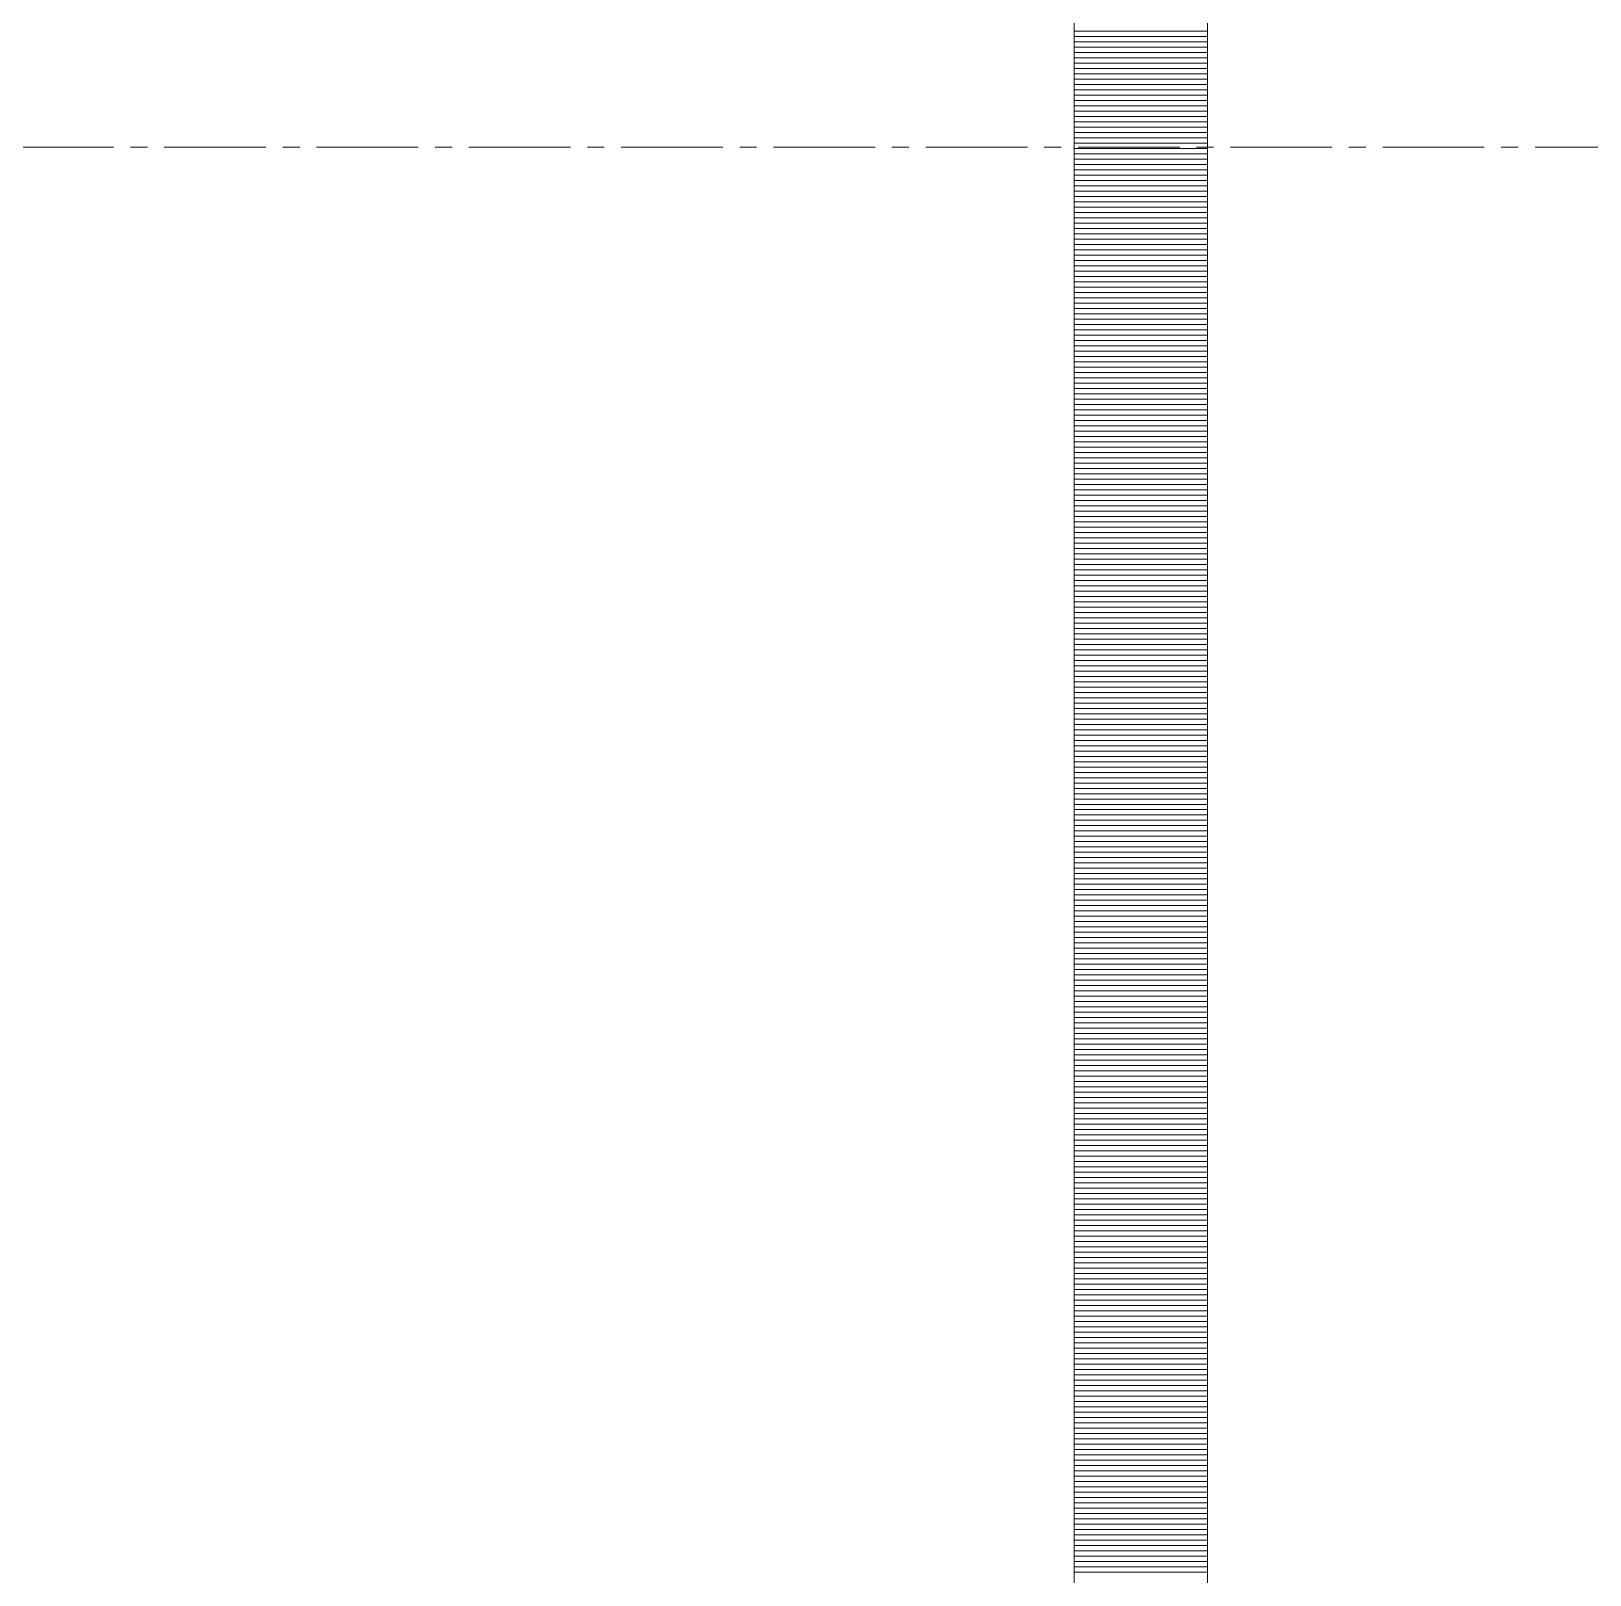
# Model space of a CAD drawing. Header units: millimetres. Extents: x 470010 to 1231400, y -134005 to 421770.
# Drawn here: x 672322.9 to 672615.3, y -5379 to -5089.5 of the extents above; entities that cross this region are included whole.
import ezdxf
from ezdxf.enums import TextEntityAlignment as Align

# ---------------------------------------------------------------- set-up
doc = ezdxf.new("R2010")
doc.units = ezdxf.units.MM
doc.linetypes.add('CENTER2', pattern=[28.575, 19.05, -3.175, 3.175, -3.175])
doc.linetypes.add('DASHED', pattern=[19.05, 12.7, -6.35])
doc.layers.get('Defpoints').update_dxf_attribs({"color": 140})
doc.layers.add('АР_Делит', color=120, linetype='Continuous', lineweight=0, plot=False)
doc.layers.add('АР_Тонкая', color=254, linetype='Continuous', lineweight=5)
doc.layers.add('АР_Штриховка', color=8, linetype='Continuous', lineweight=0)
doc.layers.add('РД_Оси_100', color=7, linetype='Continuous', lineweight=0, true_color=0x525252)
doc.styles.add('style1', font='ARIALN.TTF')

# ---------------------------------------------------------------- blocks, each defined once
blk = doc.blocks.new('СОШ_2200_АР_ОСИ_М100_28.05.24')
at = {"layer": 'АР_Делит', "color": 251, "linetype": 'DASHED', "true_color": 0x636466}
blk.add_lwpolyline([(-355, 13145), (-355, 100855), (37145, 100855), (37145, 129155), (72745, 129155), (72745, 135155), (114955, 135155), (114955, -355)], dxfattribs=at)
at = {"layer": 'РД_Оси_100', "color": 251, "linetype": 'CENTER2', "true_color": 0x636466}
blk.add_line((-5954.958, 88500), (119910, 88500), dxfattribs=at)
blk = doc.blocks.new('A$C9108343f')
at = {"layer": 'АР_Тонкая', "color": 18, "linetype": 'Continuous', "lineweight": 5, "true_color": 0x000000}
for p, q in [((6799.96, 97555), (6799.96, 21355)), ((6824.96, 97555), (6824.96, 21355)), ((6824.96, 21355), (6824.96, 97555))]:
    blk.add_line(p, q, dxfattribs=at)
at = {"layer": 'АР_Штриховка', "color": 18, "linetype": 'Continuous', "lineweight": 0, "true_color": 0x000000}
for p, q in [((6799.96, 95276.75), (6824.96, 95276.75)), ((6799.96, 95275.75), (6824.96, 95275.75)), ((6799.96, 95274.75), (6824.96, 95274.75)), ((6799.96, 95273.75), (6824.96, 95273.75)), ((6799.96, 95272.75), (6824.96, 95272.75)), ((6799.96, 95271.75), (6824.96, 95271.75)), ((6799.96, 95270.75), (6824.96, 95270.75)), ((6799.96, 95269.75), (6824.96, 95269.75)), ((6799.96, 95268.75), (6824.96, 95268.75)), ((6799.96, 95267.75), (6824.96, 95267.75)), ((6799.96, 95266.75), (6824.96, 95266.75)), ((6799.96, 95265.75), (6824.96, 95265.75)), ((6799.96, 95264.75), (6824.96, 95264.75)), ((6799.96, 95263.75), (6824.96, 95263.75)), ((6799.96, 95262.75), (6824.96, 95262.75)), ((6799.96, 95261.75), (6824.96, 95261.75)), ((6799.96, 95260.75), (6824.96, 95260.75)), ((6799.96, 95259.75), (6824.96, 95259.75)), ((6799.96, 95258.75), (6824.96, 95258.75)), ((6799.96, 95257.75), (6824.96, 95257.75)), ((6799.96, 95256.75), (6824.96, 95256.75)), ((6799.96, 95255.75), (6824.96, 95255.75)), ((6799.96, 95254.75), (6824.96, 95254.75)), ((6799.96, 95253.75), (6824.96, 95253.75)), ((6799.96, 95252.75), (6824.96, 95252.75)), ((6799.96, 95251.75), (6824.96, 95251.75)), ((6799.96, 95250.75), (6824.96, 95250.75)), ((6799.96, 95249.75), (6824.96, 95249.75)), ((6799.96, 95248.75), (6824.96, 95248.75)), ((6799.96, 95247.75), (6824.96, 95247.75)), ((6799.96, 95246.75), (6824.96, 95246.75)), ((6799.96, 95245.75), (6824.96, 95245.75)), ((6799.96, 95244.75), (6824.96, 95244.75)), ((6799.96, 95243.75), (6824.96, 95243.75)), ((6799.96, 95242.75), (6824.96, 95242.75)), ((6799.96, 95241.75), (6824.96, 95241.75)), ((6799.96, 95240.75), (6824.96, 95240.75)), ((6799.96, 95239.75), (6824.96, 95239.75)), ((6799.96, 95238.75), (6824.96, 95238.75)), ((6799.96, 95237.75), (6824.96, 95237.75)), ((6799.96, 95236.75), (6824.96, 95236.75)), ((6799.96, 95235.75), (6824.96, 95235.75)), ((6799.96, 95234.75), (6824.96, 95234.75)), ((6799.96, 95233.75), (6824.96, 95233.75)), ((6799.96, 95232.75), (6824.96, 95232.75)), ((6799.96, 95231.75), (6824.96, 95231.75)), ((6799.96, 95230.75), (6824.96, 95230.75)), ((6799.96, 95229.75), (6824.96, 95229.75)), ((6799.96, 95228.75), (6824.96, 95228.75)), ((6799.96, 95227.75), (6824.96, 95227.75)), ((6799.96, 95226.75), (6824.96, 95226.75)), ((6799.96, 95225.75), (6824.96, 95225.75)), ((6799.96, 95224.75), (6824.96, 95224.75)), ((6799.96, 95223.75), (6824.96, 95223.75)), ((6799.96, 95222.75), (6824.96, 95222.75)), ((6799.96, 95221.75), (6824.96, 95221.75)), ((6799.96, 95220.75), (6824.96, 95220.75)), ((6799.96, 95219.75), (6824.96, 95219.75)), ((6799.96, 95218.75), (6824.96, 95218.75)), ((6799.96, 95217.75), (6824.96, 95217.75)), ((6799.96, 95216.75), (6824.96, 95216.75)), ((6799.96, 95215.75), (6824.96, 95215.75)), ((6799.96, 95214.75), (6824.96, 95214.75)), ((6799.96, 95213.75), (6824.96, 95213.75)), ((6799.96, 95212.75), (6824.96, 95212.75)), ((6799.96, 95211.75), (6824.96, 95211.75)), ((6799.96, 95210.75), (6824.96, 95210.75)), ((6799.96, 95209.75), (6824.96, 95209.75)), ((6799.96, 95208.75), (6824.96, 95208.75)), ((6799.96, 95207.75), (6824.96, 95207.75)), ((6799.96, 95206.75), (6824.96, 95206.75)), ((6799.96, 95205.75), (6824.96, 95205.75)), ((6799.96, 95204.75), (6824.96, 95204.75)), ((6799.96, 95203.75), (6824.96, 95203.75)), ((6799.96, 95202.75), (6824.96, 95202.75)), ((6799.96, 95201.75), (6824.96, 95201.75)), ((6799.96, 95200.75), (6824.96, 95200.75)), ((6799.96, 95199.75), (6824.96, 95199.75)), ((6799.96, 95198.75), (6824.96, 95198.75)), ((6799.96, 95197.75), (6824.96, 95197.75)), ((6799.96, 95196.75), (6824.96, 95196.75)), ((6799.96, 95195.75), (6824.96, 95195.75)), ((6799.96, 95194.75), (6824.96, 95194.75)), ((6799.96, 95193.75), (6824.96, 95193.75)), ((6799.96, 95192.75), (6824.96, 95192.75)), ((6799.96, 95191.75), (6824.96, 95191.75)), ((6799.96, 95190.75), (6824.96, 95190.75)), ((6799.96, 95189.75), (6824.96, 95189.75)), ((6799.96, 95188.75), (6824.96, 95188.75)), ((6799.96, 95187.75), (6824.96, 95187.75)), ((6799.96, 95186.75), (6824.96, 95186.75)), ((6799.96, 95185.75), (6824.96, 95185.75)), ((6799.96, 95184.75), (6824.96, 95184.75)), ((6799.96, 95183.75), (6824.96, 95183.75)), ((6799.96, 95182.75), (6824.96, 95182.75)), ((6799.96, 95181.75), (6824.96, 95181.75)), ((6799.96, 95180.75), (6824.96, 95180.75)), ((6799.96, 95179.75), (6824.96, 95179.75)), ((6799.96, 95178.75), (6824.96, 95178.75)), ((6799.96, 95177.75), (6824.96, 95177.75)), ((6799.96, 95176.75), (6824.96, 95176.75)), ((6799.96, 95175.75), (6824.96, 95175.75)), ((6799.96, 95174.75), (6824.96, 95174.75)), ((6799.96, 95173.75), (6824.96, 95173.75)), ((6799.96, 95172.75), (6824.96, 95172.75)), ((6799.96, 95171.75), (6824.96, 95171.75)), ((6799.96, 95170.75), (6824.96, 95170.75)), ((6799.96, 95169.75), (6824.96, 95169.75)), ((6799.96, 95168.75), (6824.96, 95168.75)), ((6799.96, 95167.75), (6824.96, 95167.75)), ((6799.96, 95166.75), (6824.96, 95166.75)), ((6799.96, 95165.75), (6824.96, 95165.75)), ((6799.96, 95164.75), (6824.96, 95164.75)), ((6799.96, 95163.75), (6824.96, 95163.75)), ((6799.96, 95162.75), (6824.96, 95162.75)), ((6799.96, 95161.75), (6824.96, 95161.75)), ((6799.96, 95160.75), (6824.96, 95160.75)), ((6799.96, 95159.75), (6824.96, 95159.75)), ((6799.96, 95158.75), (6824.96, 95158.75)), ((6799.96, 95157.75), (6824.96, 95157.75)), ((6799.96, 95156.75), (6824.96, 95156.75)), ((6799.96, 95155.75), (6824.96, 95155.75)), ((6799.96, 95154.75), (6824.96, 95154.75)), ((6799.96, 95153.75), (6824.96, 95153.75)), ((6799.96, 95152.75), (6824.96, 95152.75)), ((6799.96, 95151.75), (6824.96, 95151.75)), ((6799.96, 95150.75), (6824.96, 95150.75)), ((6799.96, 95149.75), (6824.96, 95149.75)), ((6799.96, 95148.75), (6824.96, 95148.75)), ((6799.96, 95147.75), (6824.96, 95147.75)), ((6799.96, 95146.75), (6824.96, 95146.75)), ((6799.96, 95145.75), (6824.96, 95145.75)), ((6799.96, 95144.75), (6824.96, 95144.75)), ((6799.96, 95143.75), (6824.96, 95143.75)), ((6799.96, 95142.75), (6824.96, 95142.75)), ((6799.96, 95141.75), (6824.96, 95141.75)), ((6799.96, 95140.75), (6824.96, 95140.75)), ((6799.96, 95139.75), (6824.96, 95139.75)), ((6799.96, 95138.75), (6824.96, 95138.75)), ((6799.96, 95137.75), (6824.96, 95137.75)), ((6799.96, 95136.75), (6824.96, 95136.75)), ((6799.96, 95135.75), (6824.96, 95135.75)), ((6799.96, 95134.75), (6824.96, 95134.75)), ((6799.96, 95133.75), (6824.96, 95133.75)), ((6799.96, 95132.75), (6824.96, 95132.75)), ((6799.96, 95131.75), (6824.96, 95131.75)), ((6799.96, 95130.75), (6824.96, 95130.75)), ((6799.96, 95129.75), (6824.96, 95129.75)), ((6799.96, 95128.75), (6824.96, 95128.75)), ((6799.96, 95127.75), (6824.96, 95127.75)), ((6799.96, 95126.75), (6824.96, 95126.75)), ((6799.96, 95125.75), (6824.96, 95125.75)), ((6799.96, 95124.75), (6824.96, 95124.75)), ((6799.96, 95123.75), (6824.96, 95123.75)), ((6799.96, 95122.75), (6824.96, 95122.75)), ((6799.96, 95121.75), (6824.96, 95121.75)), ((6799.96, 95120.75), (6824.96, 95120.75)), ((6799.96, 95119.75), (6824.96, 95119.75)), ((6799.96, 95118.75), (6824.96, 95118.75)), ((6799.96, 95117.75), (6824.96, 95117.75)), ((6799.96, 95116.75), (6824.96, 95116.75)), ((6799.96, 95115.75), (6824.96, 95115.75)), ((6799.96, 95114.75), (6824.96, 95114.75)), ((6799.96, 95113.75), (6824.96, 95113.75)), ((6799.96, 95112.75), (6824.96, 95112.75)), ((6799.96, 95111.75), (6824.96, 95111.75)), ((6799.96, 95110.75), (6824.96, 95110.75)), ((6799.96, 95109.75), (6824.96, 95109.75)), ((6799.96, 95108.75), (6824.96, 95108.75)), ((6799.96, 95107.75), (6824.96, 95107.75)), ((6799.96, 95106.75), (6824.96, 95106.75)), ((6799.96, 95105.75), (6824.96, 95105.75)), ((6799.96, 95104.75), (6824.96, 95104.75)), ((6799.96, 95103.75), (6824.96, 95103.75)), ((6799.96, 95102.75), (6824.96, 95102.75)), ((6799.96, 95101.75), (6824.96, 95101.75)), ((6799.96, 95100.75), (6824.96, 95100.75)), ((6799.96, 95099.75), (6824.96, 95099.75)), ((6799.96, 95098.75), (6824.96, 95098.75)), ((6799.96, 95097.75), (6824.96, 95097.75)), ((6799.96, 95096.75), (6824.96, 95096.75)), ((6799.96, 95095.75), (6824.96, 95095.75)), ((6799.96, 95094.75), (6824.96, 95094.75)), ((6799.96, 95093.75), (6824.96, 95093.75)), ((6799.96, 95092.75), (6824.96, 95092.75)), ((6799.96, 95091.75), (6824.96, 95091.75)), ((6799.96, 95090.75), (6824.96, 95090.75)), ((6799.96, 95089.75), (6824.96, 95089.75)), ((6799.96, 95088.75), (6824.96, 95088.75)), ((6799.96, 95087.75), (6824.96, 95087.75)), ((6799.96, 95086.75), (6824.96, 95086.75)), ((6799.96, 95085.75), (6824.96, 95085.75)), ((6799.96, 95084.75), (6824.96, 95084.75)), ((6799.96, 95083.75), (6824.96, 95083.75)), ((6799.96, 95082.75), (6824.96, 95082.75)), ((6799.96, 95081.75), (6824.96, 95081.75)), ((6799.96, 95080.75), (6824.96, 95080.75)), ((6799.96, 95079.75), (6824.96, 95079.75)), ((6799.96, 95078.75), (6824.96, 95078.75)), ((6799.96, 95077.75), (6824.96, 95077.75)), ((6799.96, 95076.75), (6824.96, 95076.75)), ((6799.96, 95075.75), (6824.96, 95075.75)), ((6799.96, 95074.75), (6824.96, 95074.75)), ((6799.96, 95073.75), (6824.96, 95073.75)), ((6799.96, 95072.75), (6824.96, 95072.75)), ((6799.96, 95071.75), (6824.96, 95071.75)), ((6799.96, 95070.75), (6824.96, 95070.75)), ((6799.96, 95069.75), (6824.96, 95069.75)), ((6799.96, 95068.75), (6824.96, 95068.75)), ((6799.96, 95067.75), (6824.96, 95067.75)), ((6799.96, 95066.75), (6824.96, 95066.75)), ((6799.96, 95065.75), (6824.96, 95065.75)), ((6799.96, 95064.75), (6824.96, 95064.75)), ((6799.96, 95063.75), (6824.96, 95063.75)), ((6799.96, 95062.75), (6824.96, 95062.75)), ((6799.96, 95061.75), (6824.96, 95061.75)), ((6799.96, 95060.75), (6824.96, 95060.75)), ((6799.96, 95059.75), (6824.96, 95059.75)), ((6799.96, 95058.75), (6824.96, 95058.75)), ((6799.96, 95057.75), (6824.96, 95057.75)), ((6799.96, 95056.75), (6824.96, 95056.75)), ((6799.96, 95055.75), (6824.96, 95055.75)), ((6799.96, 95054.75), (6824.96, 95054.75)), ((6799.96, 95053.75), (6824.96, 95053.75)), ((6799.96, 95052.75), (6824.96, 95052.75)), ((6799.96, 95051.75), (6824.96, 95051.75)), ((6799.96, 95050.75), (6824.96, 95050.75)), ((6799.96, 95049.75), (6824.96, 95049.75)), ((6799.96, 95048.75), (6824.96, 95048.75)), ((6799.96, 95047.75), (6824.96, 95047.75)), ((6799.96, 95046.75), (6824.96, 95046.75)), ((6799.96, 95045.75), (6824.96, 95045.75)), ((6799.96, 95044.75), (6824.96, 95044.75)), ((6799.96, 95043.75), (6824.96, 95043.75)), ((6799.96, 95042.75), (6824.96, 95042.75)), ((6799.96, 95041.75), (6824.96, 95041.75)), ((6799.96, 95040.75), (6824.96, 95040.75)), ((6799.96, 95039.75), (6824.96, 95039.75)), ((6799.96, 95038.75), (6824.96, 95038.75)), ((6799.96, 95037.75), (6824.96, 95037.75)), ((6799.96, 95036.75), (6824.96, 95036.75)), ((6799.96, 95035.75), (6824.96, 95035.75)), ((6799.96, 95034.75), (6824.96, 95034.75)), ((6799.96, 95033.75), (6824.96, 95033.75)), ((6799.96, 95032.75), (6824.96, 95032.75)), ((6799.96, 95031.75), (6824.96, 95031.75)), ((6799.96, 95030.75), (6824.96, 95030.75)), ((6799.96, 95029.75), (6824.96, 95029.75)), ((6799.96, 95028.75), (6824.96, 95028.75)), ((6799.96, 95027.75), (6824.96, 95027.75)), ((6799.96, 95026.75), (6824.96, 95026.75)), ((6799.96, 95025.75), (6824.96, 95025.75)), ((6799.96, 95024.75), (6824.96, 95024.75)), ((6799.96, 95023.75), (6824.96, 95023.75)), ((6799.96, 95022.75), (6824.96, 95022.75)), ((6799.96, 95021.75), (6824.96, 95021.75)), ((6799.96, 95020.75), (6824.96, 95020.75)), ((6799.96, 95019.75), (6824.96, 95019.75)), ((6799.96, 95018.75), (6824.96, 95018.75)), ((6799.96, 95017.75), (6824.96, 95017.75)), ((6799.96, 95016.75), (6824.96, 95016.75)), ((6799.96, 95015.75), (6824.96, 95015.75)), ((6799.96, 95014.75), (6824.96, 95014.75)), ((6799.96, 95013.75), (6824.96, 95013.75)), ((6799.96, 95012.75), (6824.96, 95012.75)), ((6799.96, 95011.75), (6824.96, 95011.75)), ((6799.96, 95010.75), (6824.96, 95010.75)), ((6799.96, 95009.75), (6824.96, 95009.75)), ((6799.96, 95008.75), (6824.96, 95008.75)), ((6799.96, 95007.75), (6824.96, 95007.75)), ((6799.96, 95006.75), (6824.96, 95006.75)), ((6799.96, 95005.75), (6824.96, 95005.75)), ((6799.96, 95004.75), (6824.96, 95004.75)), ((6799.96, 95003.75), (6824.96, 95003.75)), ((6799.96, 95002.75), (6824.96, 95002.75)), ((6799.96, 95001.75), (6824.96, 95001.75)), ((6799.96, 95000.75), (6824.96, 95000.75)), ((6799.96, 94999.75), (6824.96, 94999.75)), ((6799.96, 94998.75), (6824.96, 94998.75)), ((6799.96, 94997.75), (6824.96, 94997.75)), ((6799.96, 94996.75), (6824.96, 94996.75)), ((6799.96, 94995.75), (6824.96, 94995.75)), ((6799.96, 94994.75), (6824.96, 94994.75)), ((6799.96, 94993.75), (6824.96, 94993.75)), ((6799.96, 94992.75), (6824.96, 94992.75)), ((6799.96, 94991.75), (6824.96, 94991.75)), ((6799.96, 94990.75), (6824.96, 94990.75)), ((6799.96, 94989.75), (6824.96, 94989.75)), ((6799.96, 94988.75), (6824.96, 94988.75)), ((6799.96, 94987.75), (6824.96, 94987.75))]:
    blk.add_line(p, q, dxfattribs=at)
at = {"layer": 'РД_Оси_100'}
blk.add_blockref('СОШ_2200_АР_ОСИ_М100_28.05.24', (7154.96, 6755), dxfattribs=at)
at = {"layer": 'Defpoints', "color": 18, "true_color": 0x000000, "style": 'style1'}
for p in [(143949.34, 316089.12), (143974.98, 281639.5), (143890.4, 273244.71), (143839.99, 264276.81), (143967.75, 254892.38), (12251.96, 104178.14), (12382.58, 96023.14)]:
    blk.add_attdef('АР-ПОМЕЩЕНИЕ:НАИМЕНОВАНИЕ', text='', height=100, dxfattribs=at).set_placement(p, align=Align.MIDDLE)
at = {"layer": 'Defpoints', "color": 18, "true_color": 0x000000, "style": 'style1', "flags": 8}
for p in [(143951.3, 279099.09), (143848.34, 269251.11), (143875.33, 260094.25), (144049.74, 250824.7), (163419.28, 238153.36), (155897.46, 237965.97), (183037.2, 237965.97), (143342.94, 237876.19)]:
    blk.add_attdef('АР-ПОМЕЩЕНИЕ:НАИМЕНОВАНИЕ', text='', height=100, dxfattribs=at).set_placement(p, align=Align.MIDDLE)

msp = doc.modelspace()

# ---------------------------------------------------------------- linework, layer by layer
at = {"layer": 'АР_Тонкая', "color": 18, "linetype": 'Continuous', "lineweight": 5, "true_color": 0x000000}
for p, q in [((672518.57, -2811.242), (672518.57, -79011.242)), ((672543.57, -2811.242), (672543.57, -79011.242)), ((672543.57, -79011.242), (672543.57, -2811.242))]:
    msp.add_line(p, q, dxfattribs=at)
at = {"layer": 'АР_Штриховка', "color": 18, "linetype": 'Continuous', "lineweight": 0, "true_color": 0x000000}
for p, q in [((672518.57, -5090.492), (672543.57, -5090.492)), ((672518.57, -5091.492), (672543.57, -5091.492)), ((672518.57, -5092.492), (672543.57, -5092.492)), ((672518.57, -5093.492), (672543.57, -5093.492)), ((672518.57, -5094.492), (672543.57, -5094.492)), ((672518.57, -5095.492), (672543.57, -5095.492)), ((672518.57, -5096.492), (672543.57, -5096.492)), ((672518.57, -5097.492), (672543.57, -5097.492)), ((672518.57, -5098.492), (672543.57, -5098.492)), ((672518.57, -5099.492), (672543.57, -5099.492)), ((672518.57, -5100.492), (672543.57, -5100.492)), ((672518.57, -5101.492), (672543.57, -5101.492)), ((672518.57, -5102.492), (672543.57, -5102.492)), ((672518.57, -5103.492), (672543.57, -5103.492)), ((672518.57, -5104.492), (672543.57, -5104.492)), ((672518.57, -5105.492), (672543.57, -5105.492)), ((672518.57, -5106.492), (672543.57, -5106.492)), ((672518.57, -5107.492), (672543.57, -5107.492)), ((672518.57, -5108.492), (672543.57, -5108.492)), ((672518.57, -5109.492), (672543.57, -5109.492)), ((672518.57, -5110.492), (672543.57, -5110.492)), ((672518.57, -5111.492), (672543.57, -5111.492)), ((672518.57, -5112.492), (672543.57, -5112.492)), ((672518.57, -5113.492), (672543.57, -5113.492)), ((672518.57, -5114.492), (672543.57, -5114.492)), ((672518.57, -5115.492), (672543.57, -5115.492)), ((672518.57, -5116.492), (672543.57, -5116.492)), ((672518.57, -5117.492), (672543.57, -5117.492)), ((672518.57, -5118.492), (672543.57, -5118.492)), ((672518.57, -5119.492), (672543.57, -5119.492)), ((672518.57, -5120.492), (672543.57, -5120.492)), ((672518.57, -5121.492), (672543.57, -5121.492)), ((672518.57, -5122.492), (672543.57, -5122.492)), ((672518.57, -5123.492), (672543.57, -5123.492)), ((672518.57, -5124.492), (672543.57, -5124.492)), ((672518.57, -5125.492), (672543.57, -5125.492)), ((672518.57, -5126.492), (672543.57, -5126.492)), ((672518.57, -5127.492), (672543.57, -5127.492)), ((672518.57, -5128.492), (672543.57, -5128.492)), ((672518.57, -5129.492), (672543.57, -5129.492)), ((672518.57, -5130.492), (672543.57, -5130.492)), ((672518.57, -5131.492), (672543.57, -5131.492)), ((672518.57, -5132.492), (672543.57, -5132.492)), ((672518.57, -5133.492), (672543.57, -5133.492)), ((672518.57, -5134.492), (672543.57, -5134.492)), ((672518.57, -5135.492), (672543.57, -5135.492)), ((672518.57, -5136.492), (672543.57, -5136.492)), ((672518.57, -5137.492), (672543.57, -5137.492)), ((672518.57, -5138.492), (672543.57, -5138.492)), ((672518.57, -5139.492), (672543.57, -5139.492)), ((672518.57, -5140.492), (672543.57, -5140.492)), ((672518.57, -5141.492), (672543.57, -5141.492)), ((672518.57, -5142.492), (672543.57, -5142.492)), ((672518.57, -5143.492), (672543.57, -5143.492)), ((672518.57, -5144.492), (672543.57, -5144.492)), ((672518.57, -5145.492), (672543.57, -5145.492)), ((672518.57, -5146.492), (672543.57, -5146.492)), ((672518.57, -5147.492), (672543.57, -5147.492)), ((672518.57, -5148.492), (672543.57, -5148.492)), ((672518.57, -5149.492), (672543.57, -5149.492)), ((672518.57, -5150.492), (672543.57, -5150.492)), ((672518.57, -5151.492), (672543.57, -5151.492)), ((672518.57, -5152.492), (672543.57, -5152.492)), ((672518.57, -5153.492), (672543.57, -5153.492)), ((672518.57, -5154.492), (672543.57, -5154.492)), ((672518.57, -5155.492), (672543.57, -5155.492)), ((672518.57, -5156.492), (672543.57, -5156.492)), ((672518.57, -5157.492), (672543.57, -5157.492)), ((672518.57, -5158.492), (672543.57, -5158.492)), ((672518.57, -5159.492), (672543.57, -5159.492)), ((672518.57, -5160.492), (672543.57, -5160.492)), ((672518.57, -5161.492), (672543.57, -5161.492)), ((672518.57, -5162.492), (672543.57, -5162.492)), ((672518.57, -5163.492), (672543.57, -5163.492)), ((672518.57, -5164.492), (672543.57, -5164.492)), ((672518.57, -5165.492), (672543.57, -5165.492)), ((672518.57, -5166.492), (672543.57, -5166.492)), ((672518.57, -5167.492), (672543.57, -5167.492)), ((672518.57, -5168.492), (672543.57, -5168.492)), ((672518.57, -5169.492), (672543.57, -5169.492)), ((672518.57, -5170.492), (672543.57, -5170.492)), ((672518.57, -5171.492), (672543.57, -5171.492)), ((672518.57, -5172.492), (672543.57, -5172.492)), ((672518.57, -5173.492), (672543.57, -5173.492)), ((672518.57, -5174.492), (672543.57, -5174.492)), ((672518.57, -5175.492), (672543.57, -5175.492)), ((672518.57, -5176.492), (672543.57, -5176.492)), ((672518.57, -5177.492), (672543.57, -5177.492)), ((672518.57, -5178.492), (672543.57, -5178.492)), ((672518.57, -5179.492), (672543.57, -5179.492)), ((672518.57, -5180.492), (672543.57, -5180.492)), ((672518.57, -5181.492), (672543.57, -5181.492)), ((672518.57, -5182.492), (672543.57, -5182.492)), ((672518.57, -5183.492), (672543.57, -5183.492)), ((672518.57, -5184.492), (672543.57, -5184.492)), ((672518.57, -5185.492), (672543.57, -5185.492)), ((672518.57, -5186.492), (672543.57, -5186.492)), ((672518.57, -5187.492), (672543.57, -5187.492)), ((672518.57, -5188.492), (672543.57, -5188.492)), ((672518.57, -5189.492), (672543.57, -5189.492)), ((672518.57, -5190.492), (672543.57, -5190.492)), ((672518.57, -5191.492), (672543.57, -5191.492)), ((672518.57, -5192.492), (672543.57, -5192.492)), ((672518.57, -5193.492), (672543.57, -5193.492)), ((672518.57, -5194.492), (672543.57, -5194.492)), ((672518.57, -5195.492), (672543.57, -5195.492)), ((672518.57, -5196.492), (672543.57, -5196.492)), ((672518.57, -5197.492), (672543.57, -5197.492)), ((672518.57, -5198.492), (672543.57, -5198.492)), ((672518.57, -5199.492), (672543.57, -5199.492)), ((672518.57, -5200.492), (672543.57, -5200.492)), ((672518.57, -5201.492), (672543.57, -5201.492)), ((672518.57, -5202.492), (672543.57, -5202.492)), ((672518.57, -5203.492), (672543.57, -5203.492)), ((672518.57, -5204.492), (672543.57, -5204.492)), ((672518.57, -5205.492), (672543.57, -5205.492)), ((672518.57, -5206.492), (672543.57, -5206.492)), ((672518.57, -5207.492), (672543.57, -5207.492)), ((672518.57, -5208.492), (672543.57, -5208.492)), ((672518.57, -5209.492), (672543.57, -5209.492)), ((672518.57, -5210.492), (672543.57, -5210.492)), ((672518.57, -5211.492), (672543.57, -5211.492)), ((672518.57, -5212.492), (672543.57, -5212.492)), ((672518.57, -5213.492), (672543.57, -5213.492)), ((672518.57, -5214.492), (672543.57, -5214.492)), ((672518.57, -5215.492), (672543.57, -5215.492)), ((672518.57, -5216.492), (672543.57, -5216.492)), ((672518.57, -5217.492), (672543.57, -5217.492)), ((672518.57, -5218.492), (672543.57, -5218.492)), ((672518.57, -5219.492), (672543.57, -5219.492)), ((672518.57, -5220.492), (672543.57, -5220.492)), ((672518.57, -5221.492), (672543.57, -5221.492)), ((672518.57, -5222.492), (672543.57, -5222.492)), ((672518.57, -5223.492), (672543.57, -5223.492)), ((672518.57, -5224.492), (672543.57, -5224.492)), ((672518.57, -5225.492), (672543.57, -5225.492)), ((672518.57, -5226.492), (672543.57, -5226.492)), ((672518.57, -5227.492), (672543.57, -5227.492)), ((672518.57, -5228.492), (672543.57, -5228.492)), ((672518.57, -5229.492), (672543.57, -5229.492)), ((672518.57, -5230.492), (672543.57, -5230.492)), ((672518.57, -5231.492), (672543.57, -5231.492)), ((672518.57, -5232.492), (672543.57, -5232.492)), ((672518.57, -5233.492), (672543.57, -5233.492)), ((672518.57, -5234.492), (672543.57, -5234.492)), ((672518.57, -5235.492), (672543.57, -5235.492)), ((672518.57, -5236.492), (672543.57, -5236.492)), ((672518.57, -5237.492), (672543.57, -5237.492)), ((672518.57, -5238.492), (672543.57, -5238.492)), ((672518.57, -5239.492), (672543.57, -5239.492)), ((672518.57, -5240.492), (672543.57, -5240.492)), ((672518.57, -5241.492), (672543.57, -5241.492)), ((672518.57, -5242.492), (672543.57, -5242.492)), ((672518.57, -5243.492), (672543.57, -5243.492)), ((672518.57, -5244.492), (672543.57, -5244.492)), ((672518.57, -5245.492), (672543.57, -5245.492)), ((672518.57, -5246.492), (672543.57, -5246.492)), ((672518.57, -5247.492), (672543.57, -5247.492)), ((672518.57, -5248.492), (672543.57, -5248.492)), ((672518.57, -5249.492), (672543.57, -5249.492)), ((672518.57, -5250.492), (672543.57, -5250.492)), ((672518.57, -5251.492), (672543.57, -5251.492)), ((672518.57, -5252.492), (672543.57, -5252.492)), ((672518.57, -5253.492), (672543.57, -5253.492)), ((672518.57, -5254.492), (672543.57, -5254.492)), ((672518.57, -5255.492), (672543.57, -5255.492)), ((672518.57, -5256.492), (672543.57, -5256.492)), ((672518.57, -5257.492), (672543.57, -5257.492)), ((672518.57, -5258.492), (672543.57, -5258.492)), ((672518.57, -5259.492), (672543.57, -5259.492)), ((672518.57, -5260.492), (672543.57, -5260.492)), ((672518.57, -5261.492), (672543.57, -5261.492)), ((672518.57, -5262.492), (672543.57, -5262.492)), ((672518.57, -5263.492), (672543.57, -5263.492)), ((672518.57, -5264.492), (672543.57, -5264.492)), ((672518.57, -5265.492), (672543.57, -5265.492)), ((672518.57, -5266.492), (672543.57, -5266.492)), ((672518.57, -5267.492), (672543.57, -5267.492)), ((672518.57, -5268.492), (672543.57, -5268.492)), ((672518.57, -5269.492), (672543.57, -5269.492)), ((672518.57, -5270.492), (672543.57, -5270.492)), ((672518.57, -5271.492), (672543.57, -5271.492)), ((672518.57, -5272.492), (672543.57, -5272.492)), ((672518.57, -5273.492), (672543.57, -5273.492)), ((672518.57, -5274.492), (672543.57, -5274.492)), ((672518.57, -5275.492), (672543.57, -5275.492)), ((672518.57, -5276.492), (672543.57, -5276.492)), ((672518.57, -5277.492), (672543.57, -5277.492)), ((672518.57, -5278.492), (672543.57, -5278.492)), ((672518.57, -5279.492), (672543.57, -5279.492)), ((672518.57, -5280.492), (672543.57, -5280.492)), ((672518.57, -5281.492), (672543.57, -5281.492)), ((672518.57, -5282.492), (672543.57, -5282.492)), ((672518.57, -5283.492), (672543.57, -5283.492)), ((672518.57, -5284.492), (672543.57, -5284.492)), ((672518.57, -5285.492), (672543.57, -5285.492)), ((672518.57, -5286.492), (672543.57, -5286.492)), ((672518.57, -5287.492), (672543.57, -5287.492)), ((672518.57, -5288.492), (672543.57, -5288.492)), ((672518.57, -5289.492), (672543.57, -5289.492)), ((672518.57, -5290.492), (672543.57, -5290.492)), ((672518.57, -5291.492), (672543.57, -5291.492)), ((672518.57, -5292.492), (672543.57, -5292.492)), ((672518.57, -5293.492), (672543.57, -5293.492)), ((672518.57, -5294.492), (672543.57, -5294.492)), ((672518.57, -5295.492), (672543.57, -5295.492)), ((672518.57, -5296.492), (672543.57, -5296.492)), ((672518.57, -5297.492), (672543.57, -5297.492)), ((672518.57, -5298.492), (672543.57, -5298.492)), ((672518.57, -5299.492), (672543.57, -5299.492)), ((672518.57, -5300.492), (672543.57, -5300.492)), ((672518.57, -5301.492), (672543.57, -5301.492)), ((672518.57, -5302.492), (672543.57, -5302.492)), ((672518.57, -5303.492), (672543.57, -5303.492)), ((672518.57, -5304.492), (672543.57, -5304.492)), ((672518.57, -5305.492), (672543.57, -5305.492)), ((672518.57, -5306.492), (672543.57, -5306.492)), ((672518.57, -5307.492), (672543.57, -5307.492)), ((672518.57, -5308.492), (672543.57, -5308.492)), ((672518.57, -5309.492), (672543.57, -5309.492)), ((672518.57, -5310.492), (672543.57, -5310.492)), ((672518.57, -5311.492), (672543.57, -5311.492)), ((672518.57, -5312.492), (672543.57, -5312.492)), ((672518.57, -5313.492), (672543.57, -5313.492)), ((672518.57, -5314.492), (672543.57, -5314.492)), ((672518.57, -5315.492), (672543.57, -5315.492)), ((672518.57, -5316.492), (672543.57, -5316.492)), ((672518.57, -5317.492), (672543.57, -5317.492)), ((672518.57, -5318.492), (672543.57, -5318.492)), ((672518.57, -5319.492), (672543.57, -5319.492)), ((672518.57, -5320.492), (672543.57, -5320.492)), ((672518.57, -5321.492), (672543.57, -5321.492)), ((672518.57, -5322.492), (672543.57, -5322.492)), ((672518.57, -5323.492), (672543.57, -5323.492)), ((672518.57, -5324.492), (672543.57, -5324.492)), ((672518.57, -5325.492), (672543.57, -5325.492)), ((672518.57, -5326.492), (672543.57, -5326.492)), ((672518.57, -5327.492), (672543.57, -5327.492)), ((672518.57, -5328.492), (672543.57, -5328.492)), ((672518.57, -5329.492), (672543.57, -5329.492)), ((672518.57, -5330.492), (672543.57, -5330.492)), ((672518.57, -5331.492), (672543.57, -5331.492)), ((672518.57, -5332.492), (672543.57, -5332.492)), ((672518.57, -5333.492), (672543.57, -5333.492)), ((672518.57, -5334.492), (672543.57, -5334.492)), ((672518.57, -5335.492), (672543.57, -5335.492)), ((672518.57, -5336.492), (672543.57, -5336.492)), ((672518.57, -5337.492), (672543.57, -5337.492)), ((672518.57, -5338.492), (672543.57, -5338.492)), ((672518.57, -5339.492), (672543.57, -5339.492)), ((672518.57, -5340.492), (672543.57, -5340.492)), ((672518.57, -5341.492), (672543.57, -5341.492)), ((672518.57, -5342.492), (672543.57, -5342.492)), ((672518.57, -5343.492), (672543.57, -5343.492)), ((672518.57, -5344.492), (672543.57, -5344.492)), ((672518.57, -5345.492), (672543.57, -5345.492)), ((672518.57, -5346.492), (672543.57, -5346.492)), ((672518.57, -5347.492), (672543.57, -5347.492)), ((672518.57, -5348.492), (672543.57, -5348.492)), ((672518.57, -5349.492), (672543.57, -5349.492)), ((672518.57, -5350.492), (672543.57, -5350.492)), ((672518.57, -5351.492), (672543.57, -5351.492)), ((672518.57, -5352.492), (672543.57, -5352.492)), ((672518.57, -5353.492), (672543.57, -5353.492)), ((672518.57, -5354.492), (672543.57, -5354.492)), ((672518.57, -5355.492), (672543.57, -5355.492)), ((672518.57, -5356.492), (672543.57, -5356.492)), ((672518.57, -5357.492), (672543.57, -5357.492)), ((672518.57, -5358.492), (672543.57, -5358.492)), ((672518.57, -5359.492), (672543.57, -5359.492)), ((672518.57, -5360.492), (672543.57, -5360.492)), ((672518.57, -5361.492), (672543.57, -5361.492)), ((672518.57, -5362.492), (672543.57, -5362.492)), ((672518.57, -5363.492), (672543.57, -5363.492)), ((672518.57, -5364.492), (672543.57, -5364.492)), ((672518.57, -5365.492), (672543.57, -5365.492)), ((672518.57, -5366.492), (672543.57, -5366.492)), ((672518.57, -5367.492), (672543.57, -5367.492)), ((672518.57, -5368.492), (672543.57, -5368.492)), ((672518.57, -5369.492), (672543.57, -5369.492)), ((672518.57, -5370.492), (672543.57, -5370.492)), ((672518.57, -5371.492), (672543.57, -5371.492)), ((672518.57, -5372.492), (672543.57, -5372.492)), ((672518.57, -5373.492), (672543.57, -5373.492)), ((672518.57, -5374.492), (672543.57, -5374.492)), ((672518.57, -5375.492), (672543.57, -5375.492)), ((672518.57, -5376.492), (672543.57, -5376.492)), ((672518.57, -5377.492), (672543.57, -5377.492)), ((672518.57, -5378.492), (672543.57, -5378.492))]:
    msp.add_line(p, q, dxfattribs=at)

# ---------------------------------------------------------------- block references
msp.add_blockref('A$C9108343f', (665718.612, -100366.242))
at = {"layer": 'РД_Оси_100'}
msp.add_blockref('СОШ_2200_АР_ОСИ_М100_28.05.24', (672873.57, -93611.242), dxfattribs=at)

doc.saveas('drawing.dxf')
